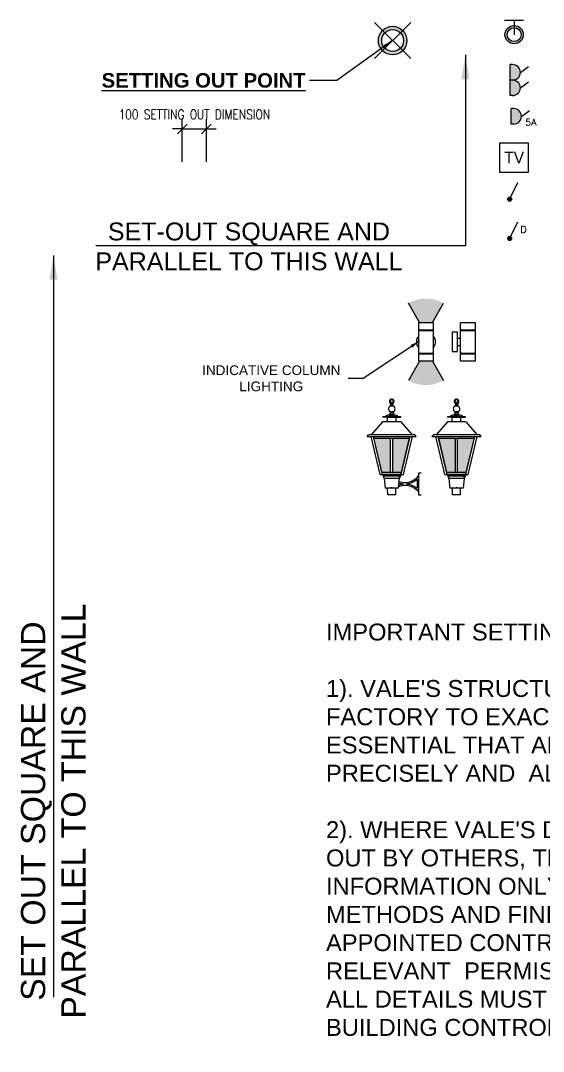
# Model space of a CAD drawing. Header units: millimetres. Extents: x 0 to 23312, y -3206 to 11448.
# Drawn here: x 4381 to 6541, y 3544 to 7803 of the extents above; entities that cross this region are included whole.
import ezdxf

# ---------------------------------------------------------------- set-up
doc = ezdxf.new("R2010")
doc.units = ezdxf.units.MM
doc.header["$LTSCALE"] = 10
doc.header["$PDMODE"] = 35
for name, color, linetype in [('10 - Frame Outline', 142, 'Continuous'), ('31 - Elevation Column', 7, 'Continuous'), ('40 - Detail Outline', 142, 'Continuous'), ('41 - Detail', 7, 'Continuous'), ('50 - Glass', 254, 'Continuous')]:
    doc.layers.add(name, color=color, linetype=linetype)
doc.styles.add('1-20', font='romans.shx', dxfattribs={"width": 0.8, "height": 40})
doc.styles.add('1-50', font='romans.shx', dxfattribs={"width": 0.8, "height": 100})
doc.styles.get("Standard").update_dxf_attribs({"font": 'arial.ttf'})
doc.dimstyles.new('1-20', dxfattribs={"dimtxt": 40, "dimasz": 40, "dimexe": 40, "dimexo": 40, "dimgap": 40, "dimtad": 1, "dimdec": 0, "dimzin": 0, "dimdsep": 46, "dimtxsty": '1-20', "dimblk": 'OBLIQUE', "dimcen": 40, "dimdle": 40, "dimclrd": 251, "dimclre": 251, "dimclrt": 251, "dimadec": 0, "dimazin": 0, "dimtfac": 1, "dimtdec": 0, "dimtix": 1, "dimtmove": 1, "dimatfit": 3, "dimfxl": 1, "dimtolj": 1, "dimtzin": 0, "dimlwd": 25, "dimarcsym": 0})
doc.dimstyles.new('1-50', dxfattribs={"dimtxt": 100, "dimasz": 100, "dimexe": 100, "dimexo": 100, "dimgap": 100, "dimtad": 1, "dimdec": 0, "dimzin": 0, "dimdsep": 46, "dimtxsty": '1-50', "dimblk": 'OBLIQUE', "dimcen": 100, "dimdle": 100, "dimclrd": 251, "dimclre": 251, "dimclrt": 251, "dimadec": 0, "dimazin": 0, "dimtfac": 1, "dimtdec": 0, "dimtmove": 1, "dimatfit": 3, "dimfxl": 1, "dimtolj": 1, "dimtzin": 0, "dimlwd": 25, "dimarcsym": 0})

# ---------------------------------------------------------------- blocks, each defined once
blk = doc.blocks.new('_Oblique')
at = {"color": 0, "linetype": 'ByBlock', "lineweight": -2}
blk.add_line((-0.5, -0.5), (0.5, 0.5), dxfattribs=at)
blk = doc.blocks.new('*D175')
at = {"color": 3, "lineweight": -2, "ltscale": 10, "transparency": 16777216}
for p, q in [((5048.822124830593, 7218.93719016861), (5048.822124830593, 7394.868917744985)), ((5148.883330830819, 7218.93719016861), (5148.883330830819, 7394.868917744985))]:
    blk.add_line(p, q, dxfattribs=at)
at = {"color": 3, "lineweight": 25, "ltscale": 10, "transparency": 16777216}
for p, q in [((5048.822124830593, 7354.868917744985), (5008.822124830593, 7354.868917744985)), ((5048.822124830593, 7354.868917744985), (5148.883330830819, 7354.868917744985)), ((5148.883330830819, 7354.868917744985), (5188.883330830819, 7354.868917744985))]:
    blk.add_line(p, q, dxfattribs=at)
at = {"layer": 'Defpoints', "color": 0, "ltscale": 10, "transparency": 16777216}
for p in [(5148.883330830819, 7354.868917744985), (5048.822124830593, 7178.93719016861), (5148.883330830819, 7178.93719016861)]:
    blk.add_point(p, dxfattribs=at)
at = {"color": 3, "lineweight": 25, "ltscale": 10, "transparency": 16777216, "xscale": 40, "yscale": 40, "zscale": 40}
blk.add_blockref('_Oblique', (5048.822124830593, 7354.868917744985), dxfattribs=at)
at = {"color": 3, "lineweight": 25, "ltscale": 10, "transparency": 16777216, "xscale": 40, "yscale": 40, "zscale": 40, "rotation": 180}
blk.add_blockref('_Oblique', (5148.883330830819, 7354.868917744985), dxfattribs=at)
at = {"color": 3, "ltscale": 10, "transparency": 16777216, "insert": (5098.852727830706, 7414.868917744985), "char_height": 40, "attachment_point": 5, "style": '1-20'}
blk.add_mtext('\\A1;100 SETTING OUT DIMENSION', dxfattribs=at)

msp = doc.modelspace()

# ---------------------------------------------------------------- hatches: boundary and pattern name
at = {"ltscale": 20}
h = msp.add_hatch(color=254, dxfattribs=at)
h.dxf.hatch_style = 1
h.set_gradient(color1=(132, 132, 132), color2=(214, 214, 214), tint=1, name='INVHEMISPHERICAL')
h.paths.add_polyline_path([(5919.197120405639, 6075.49175579674), (5919.197120405726, 5936.744542012718), (5955.025598341621, 5936.744542012718), (5987.758215677917, 6075.49175579674)])
h.paths.add_polyline_path([(5910.150697086756, 5936.744542012718), (5910.150697086698, 6075.491755796741), (5841.589601814594, 6075.49175579674), (5874.32221915089, 5936.744542012718)])
h = msp.add_hatch(color=254, dxfattribs=at)
h.dxf.hatch_style = 1
h.set_gradient(color1=(132, 132, 132), color2=(214, 214, 214), tint=1, name='INVHEMISPHERICAL')
h.paths.add_polyline_path([(6186.988605415412, 6075.49175579674), (6186.988605415499, 5936.744542012718), (6222.817083351394, 5936.744542012718), (6255.54970068769, 6075.49175579674)])
h.paths.add_polyline_path([(6177.942182096529, 5936.744542012718), (6177.942182096471, 6075.491755796741), (6109.381086824367, 6075.49175579674), (6142.113704160663, 5936.744542012718)])
at = {"layer": '10 - Frame Outline'}
h = msp.add_hatch(color=159, dxfattribs=at)
h.dxf.hatch_style = 1
h.paths.add_polyline_path([(6414.376286807065, 7620.708916836684), (6404.283168468906, 7620.719009090388), (6404.283168468906, 7556.926872438155), (6414.376286807065, 7556.936964691859, 0.9990005855766094)])
h = msp.add_hatch(color=159, dxfattribs=at)
h.dxf.hatch_style = 1
h.paths.add_polyline_path([(6414.376286807065, 7556.916780184451), (6404.283168468906, 7556.926872438155), (6404.283168468906, 7493.134735785923), (6414.376286807065, 7493.144828039627, 0.9990005855766094)])
h = msp.add_hatch(color=159, dxfattribs=at)
h.dxf.hatch_style = 1
h.paths.add_polyline_path([(6418.637046333556, 7438.92901675822), (6408.543927995398, 7438.939109011912), (6408.543927995398, 7375.14697235968), (6418.637046333556, 7375.157064613383, 0.9990005855766094)])
at = {"layer": '40 - Detail Outline', "ltscale": 10, "transparency": 33554687}
h = msp.add_hatch(color=251, dxfattribs=at)
h.dxf.hatch_style = 1
h.set_gradient(color1=(255, 255, 255), color2=(173, 173, 173), tint=1, name='HEMISPHERICAL')
h.paths.add_polyline_path([(6128.196629651226, 6635.24519892384, 0.2636399587725505), (5983.694563867713, 6635.24519892384), (6028.945596759469, 6555.390434997214), (6082.945596759469, 6555.390434997214)])
at = {"layer": '40 - Detail Outline', "ltscale": 10}
h = msp.add_hatch(color=251, dxfattribs=at)
h.dxf.hatch_style = 1
h.set_gradient(color1=(173, 173, 173), tint=1, name='HEMISPHERICAL')
h.paths.add_polyline_path([(6128.196629651226, 6315.535671070589, -0.2636399587725505), (5983.694563867713, 6315.535671070589), (6028.945596759469, 6395.390434997214), (6082.945596759469, 6395.390434997214)])
at = {"layer": '41 - Detail'}
h = msp.add_hatch(color=159, dxfattribs=at)
h.paths.add_polyline_path([(6420.496914886942, 7715.647476083408, -0.1989123673795715), (6400.132239588772, 7724.082800785214), (6393.768278558089, 7717.718839754555, 0.1989123673796029), (6420.496914886942, 7706.647476083408, 0.198912367379678), (6447.225551215794, 7717.718839754555), (6440.861590185113, 7724.082800785214, -0.1989123673796109)])
h.paths.add_polyline_path([(6440.861590185113, 7724.082800785214), (6447.225551215784, 7717.718839754555, 0.4142135623731222), (6447.225551215794, 7771.17611241226), (6440.861590185113, 7764.812151381601, -0.4142135623736962)])
h.paths.add_polyline_path([(6440.861590185113, 7764.812151381601), (6447.225551215772, 7771.17611241226, 0.1989123673796029), (6420.496914886942, 7782.247476083407, 0.1989123673795579), (6393.768278558113, 7771.17611241226), (6400.132239588772, 7764.812151381601, -0.1989123673795125), (6420.496914886942, 7773.247476083407, -0.1989123673795715)])
h.paths.add_polyline_path([(6400.132239588784, 7764.812151381601), (6393.768278558113, 7771.17611241226, 0.4142135623731222), (6393.768278558089, 7717.718839754555), (6400.132239588772, 7724.082800785214, -0.4142135623736962)])
for points in [[(6410.288104128022, 7064.778507082081, 1), (6393.233048728958, 7064.778507082081, 1)], [(6410.288104128022, 6902.378507082127, 1), (6393.233048728958, 6902.378507082127, 1)]]:
    msp.add_hatch(color=3, dxfattribs=at).paths.add_polyline_path(points)
at = {"layer": '50 - Glass'}
h = msp.add_hatch(color=256, dxfattribs=at)
h.paths.add_polyline_path([(5963.386657326555, 7720.174661310586, 0.1989123673795715), (5950.206462479851, 7751.994466463992), (5960.150151590366, 7761.938155574418, -0.1989123673796029), (5977.449157326555, 7720.174661310586, -0.198912367379678), (5960.150151590366, 7678.411167046754), (5950.206462479851, 7688.354856157224, 0.1989123673796109)])
h.paths.add_polyline_path([(5950.206462479851, 7688.354856157188), (5960.150151590366, 7678.41116704679, -0.4142135623731222), (5876.623163062744, 7678.411167046754), (5886.566852173084, 7688.354856157224, 0.4142135623736962)])
h.paths.add_polyline_path([(5886.566852173084, 7751.99446646397), (5876.623163062744, 7761.938155574418, -0.4142135623731222), (5960.150151590366, 7761.938155574418), (5950.206462479851, 7751.994466463992, 0.4142135623736962)])
edge = h.paths.add_edge_path()
edge.add_arc((5918.386657326555, 7720.174661310586), 45.06250000000038, 135.0000000000589, 224.9999999999043)
edge.add_line((5886.522657999282, 7688.310661983422), (5876.623163062744, 7678.41116704679))
edge.add_arc((5918.386657326592, 7720.174661310552), 59.06250000003729, 135.0000000000202, 224.9999999999914, ccw=False)
edge.add_line((5876.623163062744, 7761.938155574418), (5886.522657999303, 7752.038660637772))

# ---------------------------------------------------------------- linework, layer by layer
at = {"layer": '40 - Detail Outline', "color": 251, "ltscale": 10}
for p, q in [((6028.945596759469, 6555.390434997214), (5983.694563867713, 6635.24519892384)), ((6082.945596759469, 6555.390434997214), (6128.196629651226, 6635.24519892384)), ((6028.945596759469, 6525.390434997214), (6082.945596759469, 6525.390434997214)), ((6028.945596759469, 6522.390434997214), (6082.945596759469, 6522.390434997214)), ((6202.312216738268, 6525.390434997214), (6256.312216738268, 6525.390434997214)), ((6202.312216738268, 6522.390434997214), (6256.312216738268, 6522.390434997214)), ((6186.312216738268, 6490.390434997214), (6199.312216738268, 6490.390434997214)), ((6186.312216738268, 6460.390434997214), (6199.312216738268, 6460.390434997214)), ((6028.945596759469, 6395.390434997214), (5983.694563867713, 6315.535671070589)), ((6028.945596759469, 6428.390434997214), (6082.945596759469, 6428.390434997214)), ((6028.945596759469, 6425.390434997214), (6082.945596759469, 6425.390434997214)), ((6082.945596759469, 6395.390434997214), (6128.196629651226, 6315.535671070589)), ((6202.312216738268, 6428.390434997214), (6256.312216738268, 6428.390434997214)), ((6202.312216738268, 6425.390434997214), (6256.312216738268, 6425.390434997214)), ((5909.80627545248, 6219.876391412925), (5919.541542040002, 6219.876391412925)), ((5910.196760857354, 6219.312378348764), (5919.151056635128, 6219.312378348764)), ((6177.597760462253, 6219.876391412925), (6187.333027049775, 6219.876391412925)), ((6177.988245867127, 6219.312378348764), (6186.942541644901, 6219.312378348764)), ((5904.706944536265, 6175.739447676135), (5924.640872956013, 6175.739447676135)), ((5923.246248317118, 6175.927793707065), (5906.21371278361, 6175.927793707065)), ((5906.350181017035, 6177.648622043195), (5922.997636475448, 6177.648622043195)), ((5921.517441159631, 6186.531827803768), (5907.905751976265, 6186.531827803768)), ((5907.946609101105, 6184.980791877317), (5921.401208391377, 6184.980791877317)), ((5910.121293357246, 6213.108234642977), (5919.226524135236, 6213.108234642977)), ((5910.205319078661, 6213.672247707137), (5919.142498413647, 6213.672247707137)), ((6172.498429546038, 6175.739447676135), (6192.432357965787, 6175.739447676135)), ((6191.037733326892, 6175.927793707065), (6174.005197793384, 6175.927793707065)), ((6174.141666026808, 6177.648622043195), (6190.789121485221, 6177.648622043195)), ((6189.308926169404, 6186.531827803768), (6175.697236986038, 6186.531827803768)), ((6175.738094110879, 6184.980791877317), (6189.19269340115, 6184.980791877317)), ((6177.912778367019, 6213.108234642977), (6187.018009145009, 6213.108234642977)), ((6177.996804088434, 6213.672247707137), (6186.93398342342, 6213.672247707137)), ((5951.89877098085, 6165.310836264646), (5877.449046511429, 6165.310836264646)), ((6219.690255990623, 6165.310836264646), (6145.240531521202, 6165.310836264646)), ((5876.004733350994, 5927.156319921956), (5838.847890297264, 6084.656968089373)), ((5874.32221915089, 5936.744542012718), (5839.427386238523, 6084.656968089373)), ((5987.891275097987, 6076.055768860901), (5841.456542394524, 6076.055768860901)), ((5987.758215677772, 6075.49175579674), (5841.589601814507, 6075.49175579674)), ((5953.343084141488, 5927.156319921956), (5990.499927195218, 6084.656968089373)), ((5955.025598341621, 5936.744542012718), (5989.920431253988, 6084.656968089373)), ((6143.796218360767, 5927.156319921956), (6106.639375307037, 6084.656968089373)), ((6142.113704160663, 5936.744542012718), (6107.218871248297, 6084.656968089373)), ((6255.68276010776, 6076.055768860901), (6109.248027404297, 6076.055768860901)), ((6255.549700687545, 6075.49175579674), (6109.38108682428, 6075.49175579674)), ((6221.134569151262, 5927.156319921956), (6258.291412204992, 6084.656968089373)), ((6222.817083351394, 5936.744542012718), (6257.711916263761, 6084.656968089373)), ((5874.32221915089, 5936.744542012718), (5873.898606732771, 5936.180528948558)), ((5873.898606732771, 5936.180528948558), (5955.472034862665, 5936.180528948558)), ((5874.32221915089, 5936.744542012718), (5955.025598341621, 5936.744542012718)), ((5876.58422929205, 5927.156319921956), (5874.455278570902, 5936.180528948558)), ((5951.616764448838, 5924.829766032273), (5877.731053043441, 5924.829766032273)), ((5950.488738320382, 5920.31766151898), (5878.859079171896, 5920.31766151898)), ((5952.763588200462, 5927.156319921956), (5954.892538921609, 5936.180528948558)), ((5955.025598341621, 5936.744542012718), (5955.472034862665, 5936.180528948558)), ((6142.113704160663, 5936.744542012718), (6141.690091742545, 5936.180528948558)), ((6141.690091742545, 5936.180528948558), (6223.263519872438, 5936.180528948558)), ((6142.113704160663, 5936.744542012718), (6222.817083351394, 5936.744542012718)), ((6144.375714301823, 5927.156319921956), (6142.246763580675, 5936.180528948558)), ((6219.408249458611, 5924.829766032273), (6145.522538053214, 5924.829766032273)), ((6218.280223330155, 5920.31766151898), (6146.650564181669, 5920.31766151898)), ((6220.555073210235, 5927.156319921956), (6222.684023931382, 5936.180528948558)), ((6222.817083351394, 5936.744542012718), (6223.263519872438, 5936.180528948558)), ((5945.97663380723, 5911.293452492377), (5883.371183685078, 5911.293452492377)), ((6213.768118817003, 5911.293452492377), (6151.162668694851, 5911.293452492377))]:
    msp.add_line(p, q, dxfattribs=at)
at = {"layer": '40 - Detail Outline', "color": 252, "ltscale": 10}
for p, q in [((5913.554660295245, 6224.388495926232), (5915.793157197266, 6224.388495926232)), ((6181.346145305019, 6224.388495926232), (6183.584642207039, 6224.388495926232)), ((5904.706944536265, 6175.739447676135), (5906.02844183868, 6175.904634838937)), ((5906.21371278361, 6177.337444889651), (5906.21371278361, 6176.114506471093)), ((5907.905751976265, 6186.290813729767), (5907.905751976265, 6185.162166141291)), ((5909.315784636528, 6210.852182386323), (5920.03203285575, 6210.852182386323)), ((5910.161804232768, 6213.318130319895), (5910.161804232768, 6213.455009724058)), ((5919.186013259539, 6213.318130319895), (5919.186013259539, 6213.455009724058)), ((5921.442065516014, 6186.290813729767), (5921.442065516014, 6185.162166141291)), ((5923.134104708493, 6177.337444889651), (5923.134104708493, 6176.114506471093)), ((5924.640872956013, 6175.739447676135), (5923.319375653598, 6175.904634838937)), ((6172.498429546038, 6175.739447676135), (6173.819926848453, 6175.904634838937)), ((6174.005197793384, 6177.337444889651), (6174.005197793384, 6176.114506471093)), ((6175.697236986038, 6186.290813729767), (6175.697236986038, 6185.162166141291)), ((6177.107269646302, 6210.852182386323), (6187.823517865523, 6210.852182386323)), ((6177.953289242541, 6213.318130319895), (6177.953289242541, 6213.455009724058)), ((6186.977498269312, 6213.318130319895), (6186.977498269312, 6213.455009724058)), ((6189.233550525787, 6186.290813729767), (6189.233550525787, 6185.162166141291)), ((6190.925589718267, 6177.337444889651), (6190.925589718267, 6176.114506471093)), ((6192.432357965787, 6175.739447676135), (6191.110860663372, 6175.904634838937)), ((5876.774878507851, 6144.799397385663), (5830.102914875773, 6091.425124859335)), ((5877.449046511429, 6163.618797072153), (5877.449046511429, 6165.310836264646)), ((5896.625490693019, 6163.618797072153), (5877.449046511429, 6163.618797072153)), ((5878.473212111239, 6145.570379018948), (5950.874605381243, 6145.570379018948)), ((5896.625490693019, 6163.618797072153), (5932.722326799259, 6163.618797072153)), ((5896.625490693019, 6145.570379018948), (5896.625490693019, 6163.618797072153)), ((5904.509741462469, 6172.784009364798), (5924.838076029839, 6172.784009364798)), ((5904.509741462469, 6172.643006098756), (5924.838076029839, 6172.643006098756)), ((5904.521673591131, 6175.529576043992), (5904.521673591131, 6172.784009364798)), ((5924.826143901148, 6172.784009364798), (5904.521673591131, 6172.784009364798)), ((5924.826143901148, 6175.529576043992), (5924.826143901148, 6172.784009364798)), ((5932.722326799259, 6163.618797072153), (5951.89877098085, 6163.618797072153)), ((5932.722326799259, 6145.570379018948), (5932.722326799259, 6163.618797072153)), ((5951.89877098085, 6163.618797072153), (5951.89877098085, 6165.310836264646)), ((5952.572938984456, 6144.799397385663), (5999.244902616709, 6091.425124859335)), ((6144.566363517624, 6144.799397385663), (6097.894399885547, 6091.425124859335)), ((6145.240531521202, 6163.618797072153), (6145.240531521202, 6165.310836264646)), ((6164.416975702792, 6163.618797072153), (6145.240531521202, 6163.618797072153)), ((6146.264697121012, 6145.570379018948), (6218.666090391016, 6145.570379018948)), ((6164.416975702792, 6163.618797072153), (6200.513811809033, 6163.618797072153)), ((6164.416975702792, 6145.570379018948), (6164.416975702792, 6163.618797072153)), ((6172.301226472242, 6172.784009364798), (6192.629561039612, 6172.784009364798)), ((6172.301226472242, 6172.643006098756), (6192.629561039612, 6172.643006098756)), ((6172.313158600904, 6175.529576043992), (6172.313158600904, 6172.784009364798)), ((6192.617628910921, 6172.784009364798), (6172.313158600904, 6172.784009364798)), ((6192.617628910921, 6175.529576043992), (6192.617628910921, 6172.784009364798)), ((6200.513811809033, 6163.618797072153), (6219.690255990623, 6163.618797072153)), ((6200.513811809033, 6145.570379018948), (6200.513811809033, 6163.618797072153)), ((6219.690255990623, 6163.618797072153), (6219.690255990623, 6165.310836264646)), ((6220.36442399423, 6144.799397385663), (6267.036387626482, 6091.425124859335)), ((6010.530055678762, 6091.425124859335), (5818.81776181372, 6091.425124859335)), ((6016.196260295452, 6084.656968089373), (6010.530055678762, 6091.425124859335)), ((6278.321540688536, 6091.425124859335), (6086.609246823493, 6091.425124859335)), ((6283.987745305225, 6084.656968089373), (6278.321540688536, 6091.425124859335)), ((5813.151557196827, 6084.656968089373), (6016.196260295452, 6084.656968089373)), ((5866.732798292411, 5927.156319921956), (5829.575955238681, 6084.656968089373)), ((5962.615019199868, 5927.156319921956), (5999.771862253627, 6084.656968089373)), ((6080.9430422066, 6084.656968089373), (6283.987745305225, 6084.656968089373)), ((6134.524283302184, 5927.156319921956), (6097.367440248454, 6084.656968089373)), ((6230.406504209641, 5927.156319921956), (6267.5633472634, 6084.656968089373)), ((5866.732798292411, 5927.156319921956), (5962.615019199868, 5927.156319921956)), ((5873.08077122282, 5927.156319921956), (5881.34045179173, 5927.156319921956)), ((5879.987105300148, 5927.085818288927), (5877.731053043441, 5924.829766032273)), ((5877.731053043441, 5924.829766032273), (5877.731053043441, 5922.573713775633)), ((5951.616764448838, 5922.573713775633), (5877.731053043441, 5922.573713775633)), ((5878.859079171896, 5922.573713775633), (5878.859079171896, 5920.31766151898)), ((5878.859079171896, 5920.31766151898), (5883.371183685078, 5911.293452492377)), ((5949.36071219216, 5927.085818288927), (5879.987105300148, 5927.085818288927)), ((5950.488738320382, 5920.31766151898), (5945.97663380723, 5911.293452492377)), ((5949.36071219216, 5927.085818288927), (5951.616764448838, 5924.829766032273)), ((5950.488738320382, 5922.573713775633), (5950.488738320382, 5920.31766151898)), ((5951.616764448838, 5924.829766032273), (5951.616764448838, 5922.573713775633)), ((6134.524283302184, 5927.156319921956), (6230.406504209641, 5927.156319921956)), ((6140.872256232593, 5927.156319921956), (6149.131936801503, 5927.156319921956)), ((6147.778590309921, 5927.085818288927), (6145.522538053214, 5924.829766032273)), ((6145.522538053214, 5924.829766032273), (6145.522538053214, 5922.573713775633)), ((6219.408249458611, 5922.573713775633), (6145.522538053214, 5922.573713775633)), ((6146.650564181669, 5922.573713775633), (6146.650564181669, 5920.31766151898)), ((6146.650564181669, 5920.31766151898), (6151.162668694851, 5911.293452492377)), ((6217.152197201933, 5927.085818288927), (6147.778590309921, 5927.085818288927)), ((6218.280223330155, 5920.31766151898), (6213.768118817003, 5911.293452492377)), ((6217.152197201933, 5927.085818288927), (6219.408249458611, 5924.829766032273)), ((6218.280223330155, 5922.573713775633), (6218.280223330155, 5920.31766151898)), ((6219.408249458611, 5924.829766032273), (6219.408249458611, 5922.573713775633)), ((5883.371183685078, 5911.293452492377), (5887.601281666452, 5870.68451187266)), ((5945.97663380723, 5911.293452492377), (5941.74653582606, 5870.68451187266)), ((6151.162668694851, 5911.293452492377), (6155.392766676225, 5870.68451187266)), ((6213.768118817003, 5911.293452492377), (6209.538020835833, 5870.68451187266)), ((5941.74653582606, 5870.68451187266), (5887.601281666452, 5870.68451187266)), ((5898.317529885499, 5843.611884792853), (5897.753516821474, 5870.68451187266)), ((5931.030287606809, 5843.611884792853), (5898.317529885499, 5843.611884792853)), ((5931.030287606809, 5843.611884792853), (5931.594300671037, 5870.68451187266)), ((6209.538020835833, 5870.68451187266), (6155.392766676225, 5870.68451187266)), ((6166.109014895272, 5843.611884792853), (6165.545001831248, 5870.68451187266)), ((6198.821772616582, 5843.611884792853), (6166.109014895272, 5843.611884792853)), ((6198.821772616582, 5843.611884792853), (6199.38578568081, 5870.68451187266))]:
    msp.add_line(p, q, dxfattribs=at)
for points in [[(6025.945596759469, 6555.390434997214), (6085.945596759469, 6555.390434997214), (6085.945596759469, 6525.390434997214), (6082.945596759469, 6525.390434997214), (6082.945596759469, 6522.390434997214), (6085.945596759469, 6522.390434997214), (6085.945596759469, 6428.390434997214), (6082.945596759469, 6428.390434997214), (6082.945596759469, 6425.390434997214), (6082.945596759469, 6425.390434997214), (6085.945596759469, 6425.390434997214), (6085.945596759469, 6395.390434997214), (6025.945596759469, 6395.390434997214), (6025.945596759469, 6425.390434997214), (6028.945596759469, 6425.390434997214), (6028.945596759469, 6428.390434997214), (6025.945596759469, 6428.390434997214), (6025.945596759469, 6522.390434997214), (6028.945596759469, 6522.390434997214), (6028.945596759469, 6525.390434997214), (6025.945596759469, 6525.390434997214), (6025.945596759469, 6555.390434997214)], [(6199.312216738268, 6555.390434997214), (6259.312216738268, 6555.390434997214), (6259.312216738268, 6525.390434997214), (6256.312216738268, 6525.390434997214), (6256.312216738268, 6522.390434997214), (6259.312216738268, 6522.390434997214), (6259.312216738268, 6428.390434997214), (6256.312216738268, 6428.390434997214), (6256.312216738268, 6425.390434997214), (6256.312216738268, 6425.390434997214), (6259.312216738268, 6425.390434997214), (6259.312216738268, 6395.390434997214), (6199.312216738268, 6395.390434997214), (6199.312216738268, 6425.390434997214), (6202.312216738268, 6425.390434997214), (6202.312216738268, 6428.390434997214), (6199.312216738268, 6428.390434997214), (6199.312216738268, 6522.390434997214), (6202.312216738268, 6522.390434997214), (6202.312216738268, 6525.390434997214), (6199.312216738268, 6525.390434997214), (6199.312216738268, 6555.390434997214)], [(5813.151557196827, 6084.656968089373), (5818.81776181372, 6091.425124859335)], [(6080.9430422066, 6084.656968089373), (6086.609246823493, 6091.425124859335)], [(5910.150697086785, 5936.744542012721), (5910.150697086669, 6075.491755796744)], [(5919.197120405726, 5936.744542012729), (5919.19712040561, 6075.491755796751)], [(6177.942182096558, 5936.744542012721), (6177.942182096442, 6075.491755796744)], [(6186.988605415499, 5936.744542012729), (6186.988605415383, 6075.491755796751)], [(6036.70757617335, 5933.058963828931), (6025.70757617335, 5933.058963828931), (6025.70757617335, 5843.611884792853), (6036.70757617335, 5843.611884792853)]]:
    msp.add_lwpolyline(points, dxfattribs=at)
at = {"layer": '40 - Detail Outline', "color": 251, "ltscale": 10}
msp.add_lwpolyline([(6164.312216738268, 6435.890434997214), (6186.312216738268, 6435.890434997214), (6186.312216738268, 6514.890434997214), (6164.312216738268, 6514.890434997214)], close=True, dxfattribs=at)
at = {"layer": '40 - Detail Outline', "color": 252, "ltscale": 10}
for points in [[(5944.616467223059, 5898.235853285169, 0.3241255195913595), (6025.70757617335, 5921.570384551565)], [(5942.439339204859, 5877.335424310892, -0.3414237488127743), (6025.70757617335, 5855.100464070218)]]:
    msp.add_lwpolyline(points, format="xyb", dxfattribs=at)
at = {"layer": '40 - Detail Outline', "color": 251, "ltscale": 10}
for points in [[(5943.082071975681, 5883.505658910537, -0.06461622592930846), (5962.124900245857, 5887.940513386644, -0.06461622592930846)], [(5944.030674781818, 5892.612245849404, 0.05994670324251992), (5962.124900245857, 5888.767355763449, 0.05994670324251992)], [(5977.59322459768, 5888.928861863887, 0.154012234691891), (6020.20757617335, 5907.761938397594)], [(5977.59322459768, 5887.905966177135, -0.157096116683014), (6020.20757617335, 5869.086330000207)]]:
    msp.add_lwpolyline(points, format="xyb", dxfattribs=at)
for points in [[(5962.124900245857, 5888.767355763449), (5962.124900245857, 5887.940513386644)], [(5977.59322459768, 5887.905966177135), (5977.59322459768, 5888.928861863887)], [(6020.20757617335, 5907.761938397615), (6020.20757617335, 5869.086330000207)]]:
    msp.add_lwpolyline(points, dxfattribs=at)
for centre in [(5883.606533127073, 5917.645786189179), (5944.370886764802, 5917.645786189179), (6151.398018136846, 5917.645786189179), (6212.162371774575, 5917.645786189179), (5913.988709946039, 5874.337067369444), (6181.780194955812, 5874.337067369444)]:
    msp.add_circle(centre, 0.282006532081339, dxfattribs=at)
for start, end in [(139.4195813438623, 220.5804186561377), (319.4195813438623, 40.58041865613772)]:
    msp.add_arc((6055.945596759469, 6475.390434997214), 39.5, start, end, dxfattribs=at)
at = {"layer": '40 - Detail Outline', "color": 252, "ltscale": 10}
for centre, radius, start, end in [((5914.673908746154, 6229.182606971613), 9.870228622846863, 302.4034613955925, 237.5965386044075), ((5914.673908746154, 6229.182606971613), 7.050163302033474, 303.5455252812261, 236.4544747187739), ((5909.895326328282, 6220.440404477084), 0.5640130641626779, 174.1860507656812, 254.7063472185168), ((5913.642462147945, 6220.058862587208), 4.330523526743418, 169.4841347142541, 174.1860507656812), ((5907.483735321548, 6223.550722499019), 3.303285385243687, 305.132454877793, 355.7630176485317), ((5909.597791168744, 6219.352325539207), 0.5640130641626779, 10.07688619680146, 74.7063472185168), ((5910.708416190981, 6219.549695764927), 0.5640130641626779, 190.0768861968015, 221.0762270057072), ((5907.200735645943, 6216.49231302795), 4.089094715179321, 319.2509456219695, 41.07622700570717), ((5913.642462147945, 6220.058862587208), 4.330523526743418, 91.16175799416375, 131.4113378110656), ((5915.705355344566, 6220.058862587208), 4.330523526743418, 48.58866218893443, 88.83824200583624), ((5922.147081846335, 6216.49231302795), 4.089094715179321, 138.9237729942928, 220.7490543780305), ((5921.86408217073, 6223.550722499019), 3.303285385243687, 184.2369823514683, 234.867545122207), ((5918.639401301327, 6219.549695764927), 0.5640130641626779, 318.9237729942928, 349.9231138031985), ((5919.750026323563, 6219.352325539207), 0.5640130641626779, 105.2936527814832, 169.9231138031985), ((5919.4524911642, 6220.440404477084), 0.5640130641626779, 285.2936527814832, 5.813949234318843), ((5915.705355344566, 6220.058862587208), 4.330523526743418, 5.813949234318843, 10.51586528574595), ((6182.465393755927, 6229.182606971613), 9.870228622846863, 302.4034613955925, 237.5965386044075), ((6182.465393755927, 6229.182606971613), 7.050163302033474, 303.5455252812261, 236.4544747187739), ((6177.686811338055, 6220.440404477084), 0.5640130641626779, 174.1860507656812, 254.7063472185168), ((6181.433947157719, 6220.058862587208), 4.330523526743418, 169.4841347142541, 174.1860507656812), ((6175.275220331321, 6223.550722499019), 3.303285385243687, 305.132454877793, 355.7630176485317), ((6177.389276178517, 6219.352325539207), 0.5640130641626779, 10.07688619680146, 74.7063472185168), ((6178.499901200754, 6219.549695764927), 0.5640130641626779, 190.0768861968015, 221.0762270057072), ((6174.992220655717, 6216.49231302795), 4.089094715179321, 319.2509456219695, 41.07622700570717), ((6181.433947157719, 6220.058862587208), 4.330523526743418, 91.16175799416375, 131.4113378110656), ((6183.496840354339, 6220.058862587208), 4.330523526743418, 48.58866218893443, 88.83824200583624), ((6189.938566856108, 6216.49231302795), 4.089094715179321, 138.9237729942928, 220.7490543780305), ((6189.655567180504, 6223.550722499019), 3.303285385243687, 184.2369823514683, 234.867545122207), ((6186.4308863111, 6219.549695764927), 0.5640130641626779, 318.9237729942928, 349.9231138031985), ((6187.541511333337, 6219.352325539207), 0.5640130641626779, 105.2936527814832, 169.9231138031985), ((6187.243976173973, 6220.440404477084), 0.5640130641626779, 285.2936527814832, 5.813949234318843), ((6183.496840354339, 6220.058862587208), 4.330523526743418, 5.813949234318843, 10.51586528574595), ((5914.673908746154, 6198.255337600192), 13.53631353990427, 111.4720239579135, 238.9924169923121), ((5904.733178490183, 6175.529576043992), 0.2115048990610042, 97.12501634885214, 180), ((5906.002207884529, 6176.114506471093), 0.2115048990610042, 277.1250163488521, 0), ((5906.636722581919, 6177.337444889651), 0.4230097981220084, 113.9834644824387, 180), ((5905.579128988982, 6181.65886828749), 4.033372377254495, 282.6844184928952, 52.54023514679861), ((5907.482742178159, 6186.290813729767), 0.4230097981220084, 0, 58.99241699231217), ((5908.328761774399, 6185.162166141291), 0.4230097981220084, 180, 225.4947871533961), ((5912.521135306037, 6210.936830687891), 3.206468189359751, 140.8344054612444, 181.5127403906375), ((5909.597791168744, 6213.318130319895), 0.5640130641626779, 320.8344054612443, 0), ((5910.725817296967, 6213.455009724058), 0.5640130641626779, 139.2509456219695, 180), ((5918.622000195312, 6213.455009724058), 0.5640130641626779, 0, 40.74905437803046), ((5919.750026323563, 6213.318130319895), 0.5640130641626779, 180, 219.1655945387557), ((5916.826682186271, 6210.936830687891), 3.206468189359751, 358.4872596093625, 39.16559453875566), ((5914.673908746154, 6198.255337600192), 13.53631353990427, 301.0075830076878, 68.52797604208648), ((5923.768688503296, 6181.65886828749), 4.033372377254495, 127.4597648532014, 257.3155815071048), ((5921.019055717908, 6185.162166141291), 0.4230097981220084, 314.5052128466039, 0), ((5921.865075314148, 6186.290813729767), 0.4230097981220084, 121.0075830076879, 180), ((5922.711094910359, 6177.337444889651), 0.4230097981220084, 0, 66.01653551756132), ((5923.345609607546, 6176.114506471093), 0.2115048990610042, 180, 262.8749836511479), ((5924.614639002095, 6175.529576043992), 0.2115048990610042, 0, 82.8749836511479), ((6182.465393755927, 6198.255337600192), 13.53631353990427, 111.4720239579135, 238.9924169923049), ((6172.524663499957, 6175.529576043992), 0.2115048990610042, 97.12501634885214, 180), ((6173.793692894302, 6176.114506471093), 0.2115048990610042, 277.1250163488521, 0), ((6174.428207591693, 6177.337444889651), 0.4230097981220084, 113.9834644824387, 180), ((6173.370613998755, 6181.65886828749), 4.033372377254495, 282.6844184928952, 52.54023514679861), ((6175.274227187932, 6186.290813729767), 0.4230097981220084, 0, 58.99241699230491), ((6176.120246784172, 6185.162166141291), 0.4230097981220084, 180, 225.4947871533869), ((6180.31262031581, 6210.936830687891), 3.206468189359751, 140.8344054612402, 181.5127403906375), ((6177.389276178517, 6213.318130319895), 0.5640130641626779, 320.8344054612402, 0), ((6178.51730230674, 6213.455009724058), 0.5640130641626779, 139.2509456219695, 180), ((6186.413485205085, 6213.455009724058), 0.5640130641626779, 0, 40.74905437803046), ((6187.541511333337, 6213.318130319895), 0.5640130641626779, 180, 219.1655945387598), ((6184.618167196044, 6210.936830687891), 3.206468189359751, 358.4872596093625, 39.16559453875977), ((6182.465393755927, 6198.255337600192), 13.53631353990427, 301.0075830076934, 68.52797604208648), ((6191.560173513069, 6181.65886828749), 4.033372377254495, 127.4597648532014, 257.3155815071048), ((6188.810540727682, 6185.162166141291), 0.4230097981220084, 314.5052128466131, 0), ((6189.656560323921, 6186.290813729767), 0.4230097981220084, 121.0075830076951, 180), ((6190.502579920132, 6177.337444889651), 0.4230097981220084, 0, 66.01653551756132), ((6191.137094617319, 6176.114506471093), 0.2115048990610042, 180, 262.8749836511479), ((6192.406124011868, 6175.529576043992), 0.2115048990610042, 0, 82.8749836511479), ((5878.473212111239, 6143.314326762295), 2.256052256650712, 90, 138.8326387039149), ((5875.467797261306, 6200.610510807073), 35.35523117435451, 273.2124444808542, 296.3478405120167), ((5905.049955440649, 6144.854387073449), 27.79386944050614, 91.11369632086809, 119.9854323586032), ((5924.297862051833, 6144.854387073449), 27.79386944050614, 60.01456764139679, 88.88630367913193), ((5953.880020230972, 6200.610510807073), 35.35523117435451, 243.6521594879833, 266.7875555191458), ((5950.874605381243, 6143.314326762295), 2.256052256650712, 41.16736129608514, 90), ((6146.264697121012, 6143.314326762295), 2.256052256650712, 90, 138.83263870391), ((6143.259282271079, 6200.610510807073), 35.35523117435451, 273.2124444808542, 296.3478405120167), ((6172.841440450422, 6144.854387073449), 27.79386944050614, 91.11369632086809, 119.9854323586032), ((6192.089347061607, 6144.854387073449), 27.79386944050614, 60.01456764139679, 88.88630367913193), ((6221.671505240745, 6200.610510807073), 35.35523117435451, 243.6521594879833, 266.7875555191458), ((6218.666090391016, 6143.314326762295), 2.256052256650712, 41.16736129609004, 90)]:
    msp.add_arc(centre, radius, start, end, dxfattribs=at)
at = {"layer": '41 - Detail', "color": 5}
for p, q in [((5843.808988998135, 7794.752329638963), (5992.964325654626, 7645.596992982384)), ((5843.808988998309, 7645.596992982384), (5992.964325654626, 7794.752329638788))]:
    msp.add_line(p, q, dxfattribs=at)
at = {"layer": '41 - Detail', "color": 3}
for p, q in [((6459.842801382162, 7802.620330447885), (6381.151028391745, 7802.620330447885)), ((6420.496914886942, 7802.620330447885), (6420.496914886942, 7744.447476083407)), ((6404.283168468906, 7556.926872438155), (6404.283168468906, 7620.719009090388)), ((6414.376286807194, 7620.708916836684), (6404.283168468906, 7620.719009090434)), ((6414.376286807194, 7620.708916836684), (6404.283168468906, 7620.719009090434)), ((6446.23039557508, 7588.822940764271), (6479.351543387948, 7612.829575968439)), ((6414.376286807194, 7556.936964691894), (6404.283168468906, 7556.926872438155)), ((6404.283168468906, 7493.134735785923), (6404.283168468906, 7556.926872438155)), ((6414.376286807194, 7556.916780184417), (6404.283168468906, 7556.926872438155)), ((6446.23039557508, 7525.030804112039), (6479.351543387948, 7549.037439316206)), ((6414.376286807194, 7493.144828039662), (6404.283168468906, 7493.134735785923)), ((6408.543927995398, 7375.14697235968), (6408.543927995398, 7438.939109011912)), ((6418.637046333684, 7438.929016758185), (6408.543927995398, 7438.939109011912)), ((6450.491155101571, 7407.043040685808), (6483.612302914439, 7431.049675889974)), ((6418.637046333684, 7375.15706461343), (6408.543927995398, 7375.14697235968)), ((6405.913942640834, 7072.226209934659), (6435.079887133022, 7134.040753203442)), ((6405.913942640834, 6909.826209934368), (6435.079887133022, 6971.640753203488))]:
    msp.add_line(p, q, dxfattribs=at)
msp.add_lwpolyline([(6360.496914886928, 7176.893369796509), (6480.496914886928, 7176.893369796509), (6480.496914886928, 7296.893369796509), (6360.496914886928, 7296.893369796509)], close=True, dxfattribs=at)
at = {"layer": '41 - Detail', "color": 5}
for radius in [59.0625, 45.0625]:
    msp.add_circle((5918.386657326555, 7720.174661310586), radius, dxfattribs=at)
at = {"layer": '41 - Detail', "color": 3}
for centre, radius in [((6420.496914886942, 7744.447476083407), 37.8), ((6420.496914886942, 7744.447476083407), 28.8), ((6401.760576428577, 7064.778507082081), 8.527527699613051), ((6401.760576428577, 6902.378507082127), 8.527527699613051)]:
    msp.add_circle(centre, radius, dxfattribs=at)
for centre in [(6414.344403562418, 7588.822940764271), (6414.344403562418, 7525.030804112039), (6418.60516308891, 7407.043040685808)]:
    msp.add_arc(centre, 31.88599201266836, 270.0572908525642, 89.94270914743589, dxfattribs=at)

# ---------------------------------------------------------------- texts
at = {"layer": '31 - Elevation Column', "color": 251, "ltscale": 40, "insert": (5136.050901590905, 7555.284099665787), "char_height": 60, "width": 840.6229811350349, "attachment_point": 5, "style": '1-20'}
msp.add_mtext('\\pxql;{\\fArial|b1|i0|c0|p34;\\W1;\\L\\C3;SETTING OUT POINT}', dxfattribs=at)
at = {"layer": '40 - Detail Outline', "color": 3, "insert": (6420.496914886928, 7236.893369796509), "char_height": 48, "attachment_point": 5, "style": '1-20'}
msp.add_mtext('\\pxqc;{\\fCentury Gothic|b0|i0|c0|p34;\\W1;TV}', dxfattribs=at)
at = {"layer": '41 - Detail', "color": 3, "char_height": 28.45440000000001, "attachment_point": 1}
for s, insert, width in [('{\\Fromans|c0;5A}', (6466.197154104165, 7397.217125091793), 66.51298476115221), ('{\\Fromans|c0;D}', (6446.606542731076, 6953.629515545138), 35.20825691497771)]:
    msp.add_mtext(s, dxfattribs=dict(at, insert=insert, width=width))
at = {"layer": '41 - Detail', "color": 3, "attachment_point": 5, "style": '1-20'}
for s, insert, char_height, width in [('\\A1;{\\fArial|b0|i0|c0|p34;\\W1;SET-OUT SQUARE AND PARALLEL TO THIS WALL}', (5324.444102330963, 6869.232569955511), 74, 1462.240253298893), ('\\A1;{\\fArial|b0|i0|c0|p34;\\W1;INDICATIVE COLUMN LIGHTING}', (5416.840758550577, 6324.44429515475), 40, 697.1646626339643)]:
    msp.add_mtext(s, dxfattribs=dict(at, insert=insert, char_height=char_height, width=width))
at = {"layer": '41 - Detail', "color": 3, "insert": (4516.368483901257, 4536.424748814417), "char_height": 100, "width": 1859.141937108798, "attachment_point": 5, "rotation": 89.99999999999997, "style": '1-20'}
msp.add_mtext('\\A1;{\\fArial|b0|i0|c0|p34;\\W1;SET OUT SQUARE AND PARALLEL TO THIS WALL}', dxfattribs=at)
at = {"layer": '41 - Detail', "insert": (5642.989146738764, 5311.403451652777), "char_height": 70, "width": 3152.604896803412, "attachment_point": 1, "style": '1-20'}
msp.add_mtext("{\\fArial|b0|i0|c0|p34;\\W1;\\C3;IMPORTANT SETTING-OUT INFORMATION:\\P\\P1). VALE'S STRUCTURE WILL BE FULLY ASSEMBLED IN OUR FACTORY TO EXACT PLANNED DIMENSIONS, THEREFORE IT IS ESSENTIAL THAT ALL SETTING OUT DIMENSIONS ARE FOLLOWED PRECISELY AND  ALL WALLS ARE LEVEL AND PLUMB.\\P\\P2). WHERE VALE'S DRAWINGS SHOW WORKS TO BE CARRIED OUT BY OTHERS, THIS IS SHOWN FOR CRITICAL SETTING OUT INFORMATION ONLY. ACTUAL DESIGN, CONSTRUCTION METHODS AND FINISHES ARE THE SOLE RESPONSIBILITY OF THE APPOINTED CONTRACTOR, MUST BE IN ACCORDANCE WITH RELEVANT  PERMISSIONS AND BE APPROVED BY THE CLIENT. ALL DETAILS MUST COMPLY WITH CURRENT LEGISLATION AND BUILDING CONTROL.\\P\\P3). VALE'S DATUM TO FINISHED FLOOR LEVEL MUST BE CHECKED ON SITE AHEAD OF ANY WORK BEING CARRIED OUT RELATIVE TO THIS POINT. ANY DISCREPANCY FOUND BEYOND +/- 7mm MUST BE REPORTED BACK TO VALE IMMEDIATELY.\\P\\P4). ALL BASEWORK SETTING-OUT DIMENSIONS SHOWN ARE TAKEN TO THE FRONT FACE OF OUTER SKIN OF BRICKWORK. (REFER TO CONSERVATORY CILL AND LOW WALL SECTION FOR FURTHER DETAILS.)\\P\\P5). CONSERVATORY BASEWORK TO BE SET OUT PERPENDICULAR TO HOUSE WALLS.\\P\\P6). CONSERVATORY FINISHED FLOOR LEVEL TO RUN THROUGH LEVEL WITH EXISTING ###### FINISHED FLOOR LEVEL. MEASURED AT -#### FROM VALE'S DATUM LINE AND SUBJECT TO SITE CHECK BY BUILDER.\\P\\P7). IF ANY OF YOUR PHYSICAL DIMENSIONS DIFFER TO THOSE ON THE DRAWING IT IS IMPERATIVE YOU CONTACT VALE GARDEN HOUSES IMMEDIATELY.}", dxfattribs=at)

# ---------------------------------------------------------------- dimensions: what is measured, and where the dimension line sits
at = {"ltscale": 10}
dim = msp.add_linear_dim(base=(5148.883330830819, 7354.868917744985), p1=(5048.822124830593, 7178.93719016861), p2=(5148.883330830819, 7178.93719016861), dimstyle='1-20', override={"dimpost": ' SETTING OUT DIMENSION', "dimclrd": 3, "dimclre": 3, "dimclrt": 3}, dxfattribs=at)
dim.commit()
dim.dimension.update_dxf_attribs({"geometry": '*D175', "text_midpoint": (5098.852727830706, 7414.868917744985)})

# ---------------------------------------------------------------- leaders
at = {"color": 3}
for points in [[(5918.38665732638, 7720.174661310499), (5687.833705074052, 7555.284099665787), (5574.21790535019, 7555.284099665787)], [(6029.347809967032, 6478.732893544864), (5796.498968744876, 6324.44429515475), (5734.15672638073, 6324.44429515475)]]:
    msp.add_leader(points, dimstyle='1-20', override={"dimgap": 40, "dimtad": 0}, dxfattribs=at)
at = {"color": 6, "ltscale": 10}
msp.add_leader([(6218.863315314171, 7660.593579402881), (6218.863315314171, 6872.214036583977), (4692.24522226298, 6872.214036583977)], dimstyle='1-50', dxfattribs=at)
at = {"color": 1}
msp.add_leader([(4516.368483901257, 6832.428852509955), (4516.368483901257, 3767.630425146985)], dimstyle='1-50', dxfattribs=at)

doc.saveas('drawing.dxf')
